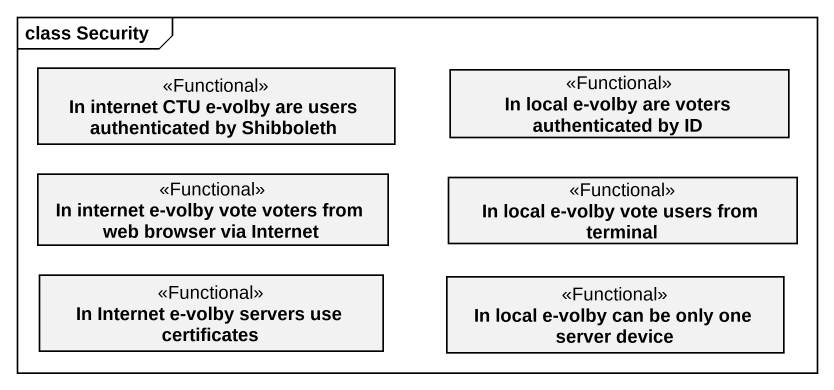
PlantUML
@startuml
mainframe class Security
hide circle
hide empty members
class "In internet CTU e-volby are users authenticated by Shibboleth" as In_internet_CTU_e_volby_are <<Functional>>
class "In local e-volby are voters authenticated by ID" as In_local_e_volby_are_voters <<Functional>>
class "In internet e-volby vote voters from web browser via Internet" as In_internet_e_volby_vote <<Functional>>
class "In local e-volby vote users from terminal" as In_local_e_volby_vote_users <<Functional>>
class "In Internet e-volby servers use certificates" as In_Internet_e_volby_servers <<Functional>>
class "In local e-volby can be only one server device" as In_local_e_volby_can_be <<Functional>>
@enduml
